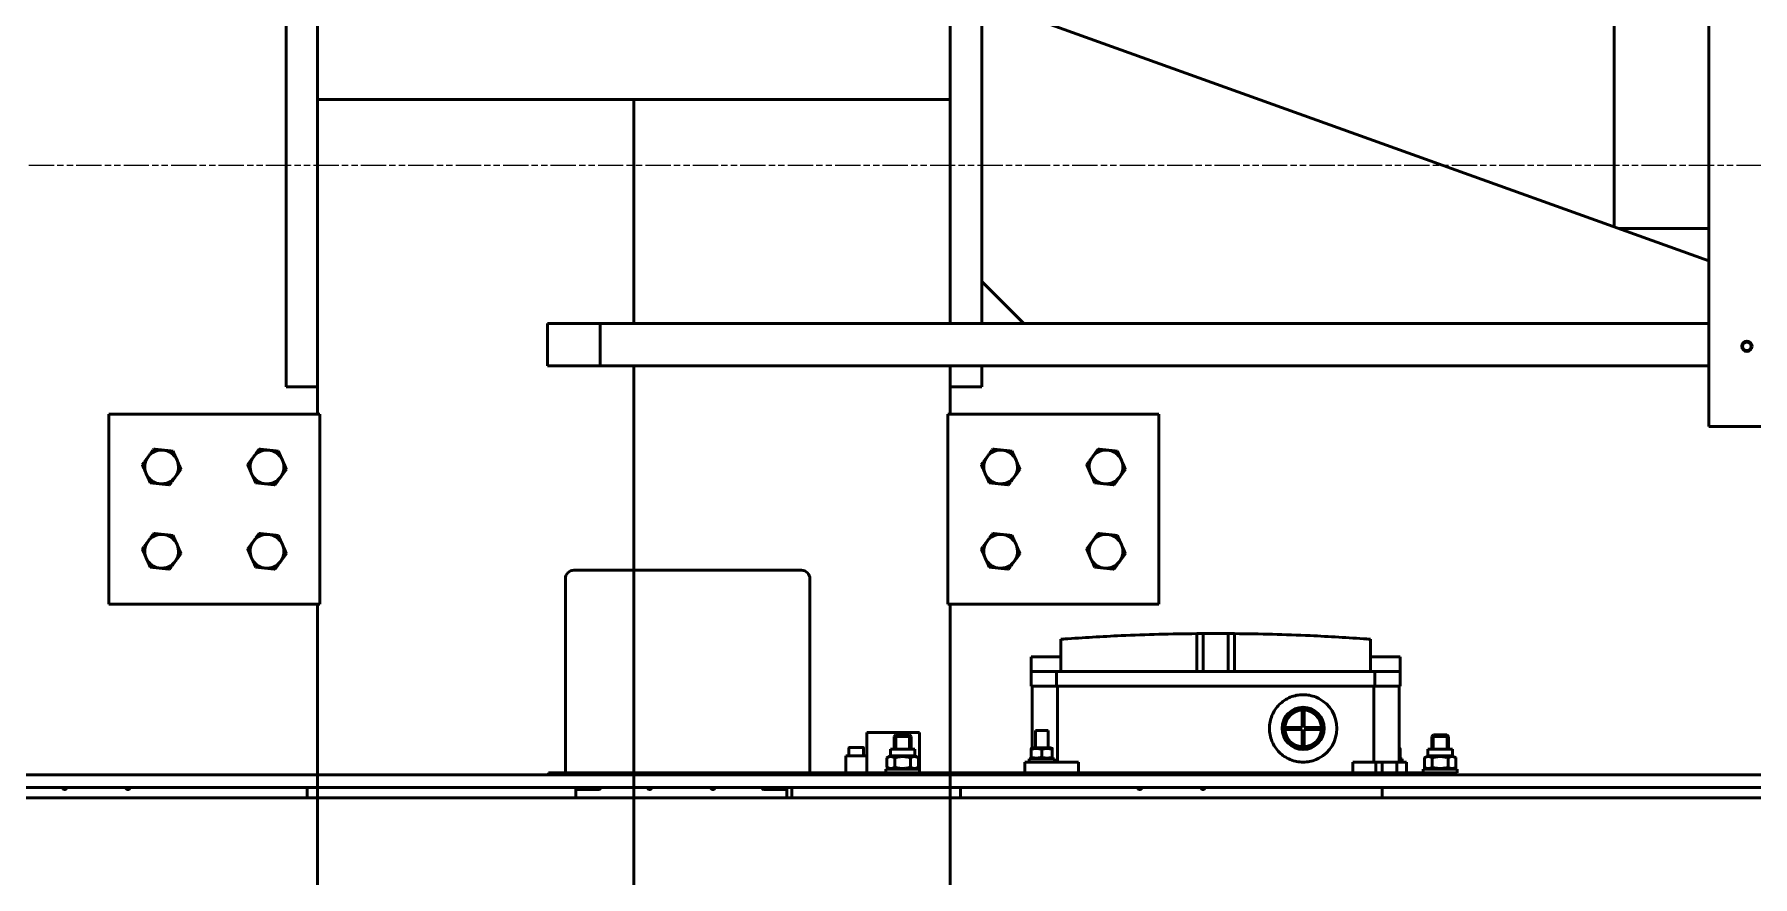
# Model space of a CAD drawing. Header units: metres. Extents: x -9802 to 773, y -8579 to 5125.
# Drawn here: x -4016.6 to -3935.1, y -1291.4 to -1251.5 of the extents above; entities that cross this region are included whole.
import ezdxf

# ---------------------------------------------------------------- set-up
doc = ezdxf.new("R2010")
doc.units = ezdxf.units.M
doc.header["$MEASUREMENT"] = 0
doc.linetypes.add('AM_ISO09W050', pattern=[22.5, 12, -1.5, 3, -1.5, 3, -1.5])
doc.layers.get('0').update_dxf_attribs({"color": 30, "lineweight": 0})
for name, color, linetype, lineweight in [('SSN_Lift-AM_0', 7, 'Continuous', 50), ('SSN_PBC-AM_0', 5, 'Continuous', 50), ('SSN_PBC-AM_11', 9, 'AM_ISO09W050', 18)]:
    doc.layers.add(name, color=color, linetype=linetype, lineweight=lineweight)

# ---------------------------------------------------------------- blocks, each defined once
blk = doc.blocks.new('Lift_20-024-10000')
at = {"layer": 'SSN_Lift-AM_0'}
for p, q in [((-427.5, 685.54), (-427.5, 1013.3)), ((-1102.5, 960), (-1102.5, 830.08)), ((-1087.5, 830.08), (-1087.5, 960)), ((-787.5, 960), (-787.5, 830.08)), ((-772.5, 830.08), (-772.5, 960)), ((-472.5, 775.24), (-472.5, 951.04)), ((-762.5, 875), (-427.5, 754.74)), ((-1102.5, 830.08), (-1102.5, 795)), ((-787.5, 831.29), (-1087.5, 831.29)), ((-1087.5, 795), (-1087.5, 830.08)), ((-937.5, 831.29), (-937.5, 725)), ((-937.5, 725), (-937.5, 831.29)), ((-787.5, 830.08), (-787.5, 795)), ((-772.5, 795), (-772.5, 830.08)), ((-1102.5, 795), (-1102.5, 710)), ((-1087.5, 710), (-1087.5, 795)), ((-787.5, 795), (-787.5, 725)), ((-772.5, 725), (-772.5, 795)), ((-472.5, 775.24), (-472.5, 770.9)), ((-427.5, 770.14), (-470.38, 770.14)), ((-752.5, 725), (-772.5, 745)), ((-953.5, 725), (-978.5, 725)), ((-978.5, 725), (-978.5, 705)), ((-953.5, 705), (-953.5, 725)), ((-427.5, 725), (-953.5, 725)), ((-1102.5, 695), (-1102.5, 710)), ((-1087.5, 710), (-1087.5, 695)), ((-978.5, 705), (-953.5, 705)), ((-427.5, 705), (-953.5, 705)), ((-937.5, 705), (-937.5, -692)), ((-937.5, -692), (-937.5, 705)), ((-787.5, 695), (-787.5, 705)), ((-772.5, 705), (-772.5, 695)), ((-1102.5, 695), (-1087.5, 695)), ((-1087.5, 682), (-1087.5, 695)), ((-787.5, 695), (-787.5, 682)), ((-787.5, 695), (-772.5, 695)), ((-427.5, 685.54), (-427.5, 676.24)), ((-1186.5, 592), (-1186.5, 682)), ((-1186.5, 682), (-1086.5, 682)), ((-1086.5, 682), (-1086.5, 592)), ((-788.5, 592), (-788.5, 682)), ((-788.5, 682), (-688.5, 682)), ((-688.5, 682), (-688.5, 592)), ((-97.5, 676.24), (-427.5, 676.24)), ((-1086.5, 592), (-1186.5, 592)), ((-1087.5, -592), (-1087.5, 592)), ((-688.5, 592), (-788.5, 592)), ((-787.5, 592), (-787.5, -592))]:
    blk.add_line(p, q, dxfattribs=at)
for radius in [2.46, 2.01]:
    blk.add_circle((-409.5, 714.24), radius, dxfattribs=at)
for centre, start, end in [((-1161.5, 657), 143.93265, 203.93265), ((-1161.5, 657), 83.93265, 143.93265), ((-1161.5, 657), 23.93265, 83.93265), ((-1161.5, 657), 323.93265, 23.93265), ((-1111.5, 657), 143.93265, 203.93265), ((-1111.5, 657), 83.93265, 143.93265), ((-1111.5, 657), 23.93265, 83.93265), ((-1111.5, 657), 323.93265, 23.93265), ((-763.5, 657), 143.93265, 203.93265), ((-763.5, 657), 83.93265, 143.93265), ((-763.5, 657), 23.93265, 83.93265), ((-763.5, 657), 323.93265, 23.93265), ((-713.5, 657), 143.93265, 203.93265), ((-713.5, 657), 83.93265, 143.93265), ((-713.5, 657), 23.93265, 83.93265), ((-713.5, 657), 323.93265, 23.93265), ((-1161.5, 657), 203.93265, 263.93265), ((-1161.5, 657), 263.93265, 323.93265), ((-1111.5, 657), 203.93265, 263.93265), ((-1111.5, 657), 263.93265, 323.93265), ((-763.5, 657), 203.93265, 263.93265), ((-763.5, 657), 263.93265, 323.93265), ((-713.5, 657), 203.93265, 263.93265), ((-713.5, 657), 263.93265, 323.93265), ((-1161.5, 617), 143.93265, 203.93265), ((-1161.5, 617), 83.93265, 143.93265), ((-1161.5, 617), 23.93265, 83.93265), ((-1161.5, 617), 323.93265, 23.93265), ((-1111.5, 617), 143.93265, 203.93265), ((-1111.5, 617), 83.93265, 143.93265), ((-1111.5, 617), 23.93265, 83.93265), ((-1111.5, 617), 323.93265, 23.93265), ((-763.5, 617), 143.93265, 203.93265), ((-763.5, 617), 83.93265, 143.93265), ((-763.5, 617), 23.93265, 83.93265), ((-763.5, 617), 323.93265, 23.93265), ((-713.5, 617), 143.93265, 203.93265), ((-713.5, 617), 83.93265, 143.93265), ((-713.5, 617), 23.93265, 83.93265), ((-713.5, 617), 323.93265, 23.93265), ((-1161.5, 617), 203.93265, 263.93265), ((-1161.5, 617), 263.93265, 323.93265), ((-1111.5, 617), 203.93265, 263.93265), ((-1111.5, 617), 263.93265, 323.93265), ((-763.5, 617), 203.93265, 263.93265), ((-763.5, 617), 263.93265, 323.93265), ((-713.5, 617), 203.93265, 263.93265), ((-713.5, 617), 263.93265, 323.93265)]:
    blk.add_arc(centre, 8, start, end, dxfattribs=at)
for points in [[(-1170.69, 657.98), (-1169.23, 659.98), (-1167.97, 661.71)], [(-1167.97, 661.71), (-1166.7, 663.44), (-1165.25, 665.44)], [(-1165.25, 665.44), (-1162.79, 665.18), (-1160.65, 664.96)], [(-1160.65, 664.96), (-1158.52, 664.73), (-1156.06, 664.47)], [(-1156.06, 664.47), (-1155.06, 662.2), (-1154.19, 660.25)], [(-1154.19, 660.25), (-1153.32, 658.29), (-1152.31, 656.02)], [(-1120.69, 657.98), (-1119.23, 659.98), (-1117.97, 661.71)], [(-1117.97, 661.71), (-1116.7, 663.44), (-1115.25, 665.44)], [(-1115.25, 665.44), (-1112.79, 665.18), (-1110.65, 664.96)], [(-1110.65, 664.96), (-1108.52, 664.73), (-1106.06, 664.47)], [(-1106.06, 664.47), (-1105.06, 662.2), (-1104.19, 660.25)], [(-1104.19, 660.25), (-1103.32, 658.29), (-1102.31, 656.02)], [(-772.69, 657.98), (-771.23, 659.98), (-769.97, 661.71)], [(-769.97, 661.71), (-768.7, 663.44), (-767.25, 665.44)], [(-767.25, 665.44), (-764.79, 665.18), (-762.65, 664.96)], [(-762.65, 664.96), (-760.52, 664.73), (-758.06, 664.47)], [(-758.06, 664.47), (-757.06, 662.2), (-756.19, 660.25)], [(-756.19, 660.25), (-755.32, 658.29), (-754.31, 656.02)], [(-722.69, 657.98), (-721.23, 659.98), (-719.97, 661.71)], [(-719.97, 661.71), (-718.7, 663.44), (-717.25, 665.44)], [(-717.25, 665.44), (-714.79, 665.18), (-712.65, 664.96)], [(-712.65, 664.96), (-710.52, 664.73), (-708.06, 664.47)], [(-708.06, 664.47), (-707.06, 662.2), (-706.19, 660.25)], [(-706.19, 660.25), (-705.32, 658.29), (-704.31, 656.02)], [(-1168.81, 653.75), (-1169.68, 655.71), (-1170.69, 657.98)], [(-1166.94, 649.53), (-1167.94, 651.8), (-1168.81, 653.75)], [(-1155.03, 652.29), (-1156.3, 650.56), (-1157.75, 648.56)], [(-1152.31, 656.02), (-1153.77, 654.02), (-1155.03, 652.29)], [(-1118.81, 653.75), (-1119.68, 655.71), (-1120.69, 657.98)], [(-1116.94, 649.53), (-1117.94, 651.8), (-1118.81, 653.75)], [(-1105.03, 652.29), (-1106.3, 650.56), (-1107.75, 648.56)], [(-1102.31, 656.02), (-1103.77, 654.02), (-1105.03, 652.29)], [(-770.81, 653.75), (-771.68, 655.71), (-772.69, 657.98)], [(-768.94, 649.53), (-769.94, 651.8), (-770.81, 653.75)], [(-757.03, 652.29), (-758.3, 650.56), (-759.75, 648.56)], [(-754.31, 656.02), (-755.77, 654.02), (-757.03, 652.29)], [(-720.81, 653.75), (-721.68, 655.71), (-722.69, 657.98)], [(-718.94, 649.53), (-719.94, 651.8), (-720.81, 653.75)], [(-707.03, 652.29), (-708.3, 650.56), (-709.75, 648.56)], [(-704.31, 656.02), (-705.77, 654.02), (-707.03, 652.29)], [(-1162.35, 649.04), (-1164.48, 649.27), (-1166.94, 649.53)], [(-1157.75, 648.56), (-1160.21, 648.82), (-1162.35, 649.04)], [(-1112.35, 649.04), (-1114.48, 649.27), (-1116.94, 649.53)], [(-1107.75, 648.56), (-1110.21, 648.82), (-1112.35, 649.04)], [(-764.35, 649.04), (-766.48, 649.27), (-768.94, 649.53)], [(-759.75, 648.56), (-762.21, 648.82), (-764.35, 649.04)], [(-714.35, 649.04), (-716.48, 649.27), (-718.94, 649.53)], [(-709.75, 648.56), (-712.21, 648.82), (-714.35, 649.04)], [(-1170.69, 617.98), (-1169.23, 619.98), (-1167.97, 621.71)], [(-1167.97, 621.71), (-1166.7, 623.44), (-1165.25, 625.44)], [(-1165.25, 625.44), (-1162.79, 625.18), (-1160.65, 624.96)], [(-1160.65, 624.96), (-1158.52, 624.73), (-1156.06, 624.47)], [(-1156.06, 624.47), (-1155.06, 622.2), (-1154.19, 620.25)], [(-1154.19, 620.25), (-1153.32, 618.29), (-1152.31, 616.02)], [(-1120.69, 617.98), (-1119.23, 619.98), (-1117.97, 621.71)], [(-1117.97, 621.71), (-1116.7, 623.44), (-1115.25, 625.44)], [(-1115.25, 625.44), (-1112.79, 625.18), (-1110.65, 624.96)], [(-1110.65, 624.96), (-1108.52, 624.73), (-1106.06, 624.47)], [(-1106.06, 624.47), (-1105.06, 622.2), (-1104.19, 620.25)], [(-1104.19, 620.25), (-1103.32, 618.29), (-1102.31, 616.02)], [(-772.69, 617.98), (-771.23, 619.98), (-769.97, 621.71)], [(-769.97, 621.71), (-768.7, 623.44), (-767.25, 625.44)], [(-767.25, 625.44), (-764.79, 625.18), (-762.65, 624.96)], [(-762.65, 624.96), (-760.52, 624.73), (-758.06, 624.47)], [(-758.06, 624.47), (-757.06, 622.2), (-756.19, 620.25)], [(-756.19, 620.25), (-755.32, 618.29), (-754.31, 616.02)], [(-722.69, 617.98), (-721.23, 619.98), (-719.97, 621.71)], [(-719.97, 621.71), (-718.7, 623.44), (-717.25, 625.44)], [(-717.25, 625.44), (-714.79, 625.18), (-712.65, 624.96)], [(-712.65, 624.96), (-710.52, 624.73), (-708.06, 624.47)], [(-708.06, 624.47), (-707.06, 622.2), (-706.19, 620.25)], [(-706.19, 620.25), (-705.32, 618.29), (-704.31, 616.02)], [(-1168.81, 613.75), (-1169.68, 615.71), (-1170.69, 617.98)], [(-1166.94, 609.53), (-1167.94, 611.8), (-1168.81, 613.75)], [(-1155.03, 612.29), (-1156.3, 610.56), (-1157.75, 608.56)], [(-1152.31, 616.02), (-1153.77, 614.02), (-1155.03, 612.29)], [(-1118.81, 613.75), (-1119.68, 615.71), (-1120.69, 617.98)], [(-1116.94, 609.53), (-1117.94, 611.8), (-1118.81, 613.75)], [(-1105.03, 612.29), (-1106.3, 610.56), (-1107.75, 608.56)], [(-1102.31, 616.02), (-1103.77, 614.02), (-1105.03, 612.29)], [(-770.81, 613.75), (-771.68, 615.71), (-772.69, 617.98)], [(-768.94, 609.53), (-769.94, 611.8), (-770.81, 613.75)], [(-757.03, 612.29), (-758.3, 610.56), (-759.75, 608.56)], [(-754.31, 616.02), (-755.77, 614.02), (-757.03, 612.29)], [(-720.81, 613.75), (-721.68, 615.71), (-722.69, 617.98)], [(-718.94, 609.53), (-719.94, 611.8), (-720.81, 613.75)], [(-707.03, 612.29), (-708.3, 610.56), (-709.75, 608.56)], [(-704.31, 616.02), (-705.77, 614.02), (-707.03, 612.29)], [(-1162.35, 609.04), (-1164.48, 609.27), (-1166.94, 609.53)], [(-1157.75, 608.56), (-1160.21, 608.82), (-1162.35, 609.04)], [(-1112.35, 609.04), (-1114.48, 609.27), (-1116.94, 609.53)], [(-1107.75, 608.56), (-1110.21, 608.82), (-1112.35, 609.04)], [(-764.35, 609.04), (-766.48, 609.27), (-768.94, 609.53)], [(-759.75, 608.56), (-762.21, 608.82), (-764.35, 609.04)], [(-714.35, 609.04), (-716.48, 609.27), (-718.94, 609.53)], [(-709.75, 608.56), (-712.21, 608.82), (-714.35, 609.04)]]:
    blk.add_rational_spline(points, [1, 1.0379548493, 1], degree=2, dxfattribs=at)
blk = doc.blocks.new('Lift mit KG 3.200')
at = {"layer": 'SSN_PBC-AM_0'}
for p, q in [((66294.31, 61070.01), (66294.31, 61159.61)), ((66298.31, 61163.61), (66406.31, 61163.61)), ((66410.31, 61159.61), (66410.31, 61070.01)), ((66593.81, 61115.61), (66593.81, 61133.57)), ((66596.81, 61115.61), (66596.81, 61133.59)), ((66608.81, 61115.61), (66608.81, 61133.59)), ((66611.81, 61133.57), (66611.81, 61115.61)), ((66529.31, 61115.61), (66529.31, 61130.91)), ((66676.31, 61115.61), (66676.31, 61130.91)), ((66515.29, 61115.61), (66515.29, 61122.61)), ((66529.31, 61122.61), (66515.29, 61122.61)), ((66676.31, 61122.61), (66690.34, 61122.61)), ((66690.34, 61122.61), (66690.34, 61115.61)), ((66515.29, 61115.61), (66518.31, 61115.61)), ((66515.29, 61108.61), (66515.29, 61115.61)), ((66524.35, 61115.61), (66518.31, 61115.61)), ((66527.36, 61115.61), (66524.35, 61115.61)), ((66527.36, 61115.61), (66529.13, 61115.61)), ((66527.36, 61108.61), (66527.36, 61115.61)), ((66529.13, 61115.61), (66676.5, 61115.61)), ((66676.5, 61115.61), (66678.26, 61115.61)), ((66681.28, 61115.61), (66678.26, 61115.61)), ((66678.26, 61108.61), (66678.26, 61115.61)), ((66687.32, 61115.61), (66681.28, 61115.61)), ((66687.32, 61115.61), (66690.34, 61115.61)), ((66690.34, 61108.61), (66690.34, 61115.61)), ((66518.31, 61108.61), (66515.29, 61108.61)), ((66515.81, 61079.38), (66515.81, 61108.61)), ((66518.31, 61108.61), (66524.35, 61108.61)), ((66524.35, 61108.61), (66527.36, 61108.61)), ((66529.13, 61108.61), (66527.36, 61108.61)), ((66527.81, 61072.61), (66527.81, 61108.61)), ((66676.5, 61108.61), (66529.13, 61108.61)), ((66678.26, 61108.61), (66676.5, 61108.61)), ((66677.81, 61072.61), (66677.81, 61108.61)), ((66678.26, 61108.61), (66681.28, 61108.61)), ((66681.28, 61108.61), (66687.32, 61108.61)), ((66690.34, 61108.61), (66687.32, 61108.61)), ((66689.81, 61072.61), (66689.81, 61108.61)), ((66643.81, 61089.11), (66643.81, 61097.27)), ((66644.81, 61097.27), (66644.81, 61089.11)), ((66462.31, 61086.61), (66437.31, 61086.61)), ((66437.31, 61067.61), (66437.31, 61086.61)), ((66451.08, 61085.61), (66450.31, 61084.84)), ((66458.31, 61084.84), (66450.31, 61084.84)), ((66450.31, 61078.71), (66450.31, 61084.84)), ((66451.06, 61085.59), (66451.06, 61078.71)), ((66451.08, 61085.61), (66457.55, 61085.61)), ((66457.55, 61085.61), (66458.31, 61084.84)), ((66457.57, 61078.71), (66457.57, 61085.59)), ((66458.31, 61078.71), (66458.31, 61084.84)), ((66462.31, 61069.21), (66462.31, 61086.61)), ((66517.31, 61087.61), (66523.31, 61087.61)), ((66517.31, 61079.41), (66517.31, 61087.61)), ((66523.31, 61079.41), (66523.31, 61087.61)), ((66635.65, 61089.11), (66643.81, 61089.11)), ((66643.81, 61088.11), (66635.65, 61088.11)), ((66643.81, 61079.95), (66643.81, 61088.11)), ((66644.81, 61089.11), (66652.98, 61089.11)), ((66644.81, 61088.11), (66644.81, 61079.95)), ((66652.98, 61088.11), (66644.81, 61088.11)), ((66706.08, 61085.61), (66705.31, 61084.84)), ((66713.31, 61084.84), (66705.31, 61084.84)), ((66705.31, 61078.71), (66705.31, 61084.84)), ((66706.06, 61085.59), (66706.06, 61078.71)), ((66706.08, 61085.61), (66712.55, 61085.61)), ((66712.55, 61085.61), (66713.31, 61084.84)), ((66712.57, 61078.71), (66712.57, 61085.59)), ((66713.31, 61078.71), (66713.31, 61084.84)), ((66428.81, 61079.21), (66428.81, 61075.61)), ((66429.21, 61079.61), (66435.41, 61079.61)), ((66435.81, 61079.21), (66435.81, 61075.61)), ((66448.5, 61078.71), (66460.13, 61078.71)), ((66448.5, 61075.65), (66448.5, 61078.71)), ((66460.13, 61075.65), (66460.13, 61078.71)), ((66515.86, 61079.41), (66515.31, 61079.09)), ((66515.31, 61078.65), (66515.31, 61074.97)), ((66524.76, 61079.41), (66515.86, 61079.41)), ((66520.31, 61078.65), (66520.31, 61074.97)), ((66524.76, 61079.41), (66525.31, 61079.09)), ((66525.31, 61078.65), (66525.31, 61074.97)), ((66689.81, 61079.38), (66690.31, 61079.09)), ((66690.31, 61078.65), (66690.31, 61074.97)), ((66703.5, 61078.71), (66715.13, 61078.71)), ((66703.5, 61075.65), (66703.5, 61078.71)), ((66715.13, 61075.65), (66715.13, 61078.71)), ((66294.31, 61070.01), (66294.31, 61067.61)), ((66410.31, 61067.61), (66410.31, 61070.01)), ((66437.31, 61075.61), (66427.31, 61075.61)), ((66427.31, 61067.61), (66427.31, 61075.61)), ((66446.31, 61069.21), (66462.31, 61069.21)), ((66446.31, 61067.61), (66446.31, 61069.21)), ((66448.5, 61075.65), (66446.81, 61074.67)), ((66446.81, 61070.19), (66446.81, 61074.67)), ((66448.5, 61069.21), (66446.81, 61070.19)), ((66448.5, 61075.65), (66460.13, 61075.65)), ((66450.56, 61070.19), (66450.56, 61074.67)), ((66458.07, 61070.19), (66458.07, 61074.67)), ((66460.13, 61075.65), (66461.82, 61074.67)), ((66460.13, 61069.21), (66461.82, 61070.19)), ((66461.82, 61070.19), (66461.82, 61074.67)), ((66462.31, 61067.61), (66462.31, 61069.21)), ((66512.31, 61072.61), (66515.31, 61072.61)), ((66512.31, 61067.61), (66512.31, 61072.61)), ((66514.31, 61074.21), (66526.31, 61074.21)), ((66514.31, 61072.61), (66514.31, 61074.21)), ((66515.86, 61074.21), (66515.31, 61074.53)), ((66532.67, 61072.61), (66515.31, 61072.61)), ((66515.81, 61074.21), (66515.81, 61074.24)), ((66524.76, 61074.21), (66525.31, 61074.53)), ((66526.31, 61072.61), (66526.31, 61074.21)), ((66532.67, 61072.61), (66534.2, 61072.61)), ((66537.82, 61072.61), (66534.2, 61072.61)), ((66537.82, 61072.61), (66537.82, 61067.61)), ((66667.81, 61067.61), (66667.81, 61072.61)), ((66671.43, 61072.61), (66667.81, 61072.61)), ((66671.43, 61072.61), (66672.96, 61072.61)), ((66678.81, 61072.61), (66672.96, 61072.61)), ((66681.81, 61072.61), (66678.81, 61072.61)), ((66678.81, 61067.61), (66678.81, 61072.61)), ((66688.81, 61072.61), (66681.81, 61072.61)), ((66681.81, 61067.61), (66681.81, 61072.61)), ((66690.31, 61072.61), (66688.81, 61072.61)), ((66688.81, 61067.61), (66688.81, 61072.61)), ((66689.81, 61074.24), (66690.31, 61074.53)), ((66689.81, 61074.21), (66691.31, 61074.21)), ((66690.31, 61072.61), (66693.31, 61072.61)), ((66691.31, 61072.61), (66691.31, 61074.21)), ((66693.31, 61067.61), (66693.31, 61072.61)), ((66701.31, 61069.21), (66717.31, 61069.21)), ((66701.31, 61067.61), (66701.31, 61069.21)), ((66703.5, 61075.65), (66701.81, 61074.67)), ((66701.81, 61070.19), (66701.81, 61074.67)), ((66703.5, 61069.21), (66701.81, 61070.19)), ((66703.5, 61075.65), (66715.13, 61075.65)), ((66705.56, 61070.19), (66705.56, 61074.67)), ((66713.07, 61070.19), (66713.07, 61074.67)), ((66715.13, 61075.65), (66716.82, 61074.67)), ((66715.13, 61069.21), (66716.82, 61070.19)), ((66716.82, 61070.19), (66716.82, 61074.67)), ((66717.31, 61067.61), (66717.31, 61069.21)), ((65702.31, 61066.61), (67061.31, 61066.61)), ((65702.31, 61060.61), (67061.31, 61060.61)), ((66171.81, 61060.61), (66171.81, 61055.61)), ((66716.31, 61067.61), (66286.31, 61067.61)), ((66286.31, 61066.61), (66286.31, 61067.61)), ((66299.31, 61060.11), (66299.31, 61060.61)), ((66299.31, 61059.61), (66299.31, 61060.11)), ((66304.31, 61060.11), (66304.31, 61060.61)), ((66304.31, 61059.61), (66304.31, 61060.11)), ((66310.81, 61060.61), (66310.81, 61060.11)), ((66387.81, 61060.11), (66387.81, 61060.61)), ((66394.31, 61060.61), (66394.31, 61060.11)), ((66394.31, 61060.11), (66394.31, 61059.61)), ((66399.31, 61060.61), (66399.31, 61060.11)), ((66399.31, 61060.11), (66399.31, 61059.61)), ((66401.81, 61060.61), (66401.81, 61055.61)), ((66481.81, 61055.61), (66481.81, 61060.61)), ((66681.81, 61060.61), (66681.81, 61055.61)), ((66716.31, 61067.61), (66717.31, 61067.61)), ((66716.31, 61066.61), (66716.31, 61067.61)), ((68786.31, 61055.61), (65742.31, 61055.61)), ((66299.31, 61059.61), (66308.61, 61059.61)), ((66299.31, 61055.61), (66299.31, 61059.61)), ((66310.31, 61059.61), (66308.61, 61059.61)), ((66390.01, 61059.61), (66388.31, 61059.61)), ((66390.01, 61059.61), (66399.31, 61059.61)), ((66399.31, 61059.61), (66399.31, 61055.61))]:
    blk.add_line(p, q, dxfattribs=at)
blk.add_circle((66644.31, 61088.61), 10, dxfattribs=at)
for centre, radius, start, end in [((66298.31, 61159.61), 4, 90, 180), ((66406.31, 61159.61), 4, 0, 90), ((66602.81, 60133.61), 1000, 90.40107, 90.51567), ((66602.81, 60133.61), 1000, 89.48433, 89.59893), ((66644.31, 61088.61), 16, 297.82915, 62.17085), ((66644.31, 61088.61), 9.75, 92.93953, 177.06047), ((66644.31, 61088.61), 8.68, 93.30313, 176.69687), ((66644.31, 61088.61), 9.75, 2.93953, 87.06047), ((66644.31, 61088.61), 8.68, 3.30313, 86.69687), ((66644.31, 61088.61), 9.75, 182.93953, 267.06047), ((66644.31, 61088.61), 8.68, 183.30313, 266.69687), ((66644.31, 61088.61), 8.68, 273.30313, 356.69687), ((66644.31, 61088.61), 9.75, 272.93953, 357.06047), ((66429.21, 61079.21), 0.4, 90, 180), ((66435.41, 61079.21), 0.4, 0, 90), ((66056.81, 61060.61), 1, 180, 0), ((66086.81, 61060.61), 1, 180, 0), ((66310.31, 61060.11), 0.5, 270, 0), ((66334.31, 61060.61), 1, 180, 0), ((66364.31, 61060.61), 1, 180, 0), ((66388.31, 61060.11), 0.5, 180, 270), ((66566.81, 61060.61), 1, 180, 0), ((66596.81, 61060.61), 1, 180, 0)]:
    blk.add_arc(centre, radius, start, end, dxfattribs=at)
for points, knots in [([(66593.81, 61133.57), (66581.83, 61133.46), (66569.86, 61133.14), (66548.93, 61132.2), (66539.95, 61131.67), (66531.03, 61131.03)], [17.623001, 17.623001, 17.623001, 17.623001, 20.978731, 20.978731, 23.523987, 23.523987, 23.523987, 23.523987]), ([(66595.81, 61133.59), (66595.94, 61133.59), (66596.07, 61133.59), (66596.32, 61133.59), (66596.43, 61133.59), (66596.61, 61133.59), (66596.69, 61133.59), (66596.79, 61133.59), (66596.81, 61133.59), (66596.81, 61133.59)], [-0.1506763, -0.1506763, -0.1506763, -0.1506763, -0.1130068, -0.1130068, -0.0753372, -0.0753372, -0.0376686, -0.0376686, 0, 0, 0, 0]), ([(66596.81, 61133.59), (66596.81, 61133.59), (66596.96, 61133.59), (66597.58, 61133.6), (66598.04, 61133.6), (66599.1, 61133.6), (66599.78, 61133.61), (66601.26, 61133.61), (66602.06, 61133.61), (66603.57, 61133.61), (66604.37, 61133.61), (66605.85, 61133.61), (66606.52, 61133.6), (66607.59, 61133.6), (66608.05, 61133.6), (66608.66, 61133.59), (66608.81, 61133.59), (66608.81, 61133.59)], [-1.808101, -1.808101, -1.808101, -1.808101, -1.582088, -1.582088, -1.356076, -1.356076, -1.130063, -1.130063, -0.90405, -0.90405, -0.678038, -0.678038, -0.452025, -0.452025, -0.226013, -0.226013, 0, 0, 0, 0]), ([(66608.81, 61133.59), (66608.81, 61133.59), (66608.84, 61133.59), (66608.94, 61133.59), (66609.02, 61133.59), (66609.19, 61133.59), (66609.31, 61133.59), (66609.55, 61133.59), (66609.69, 61133.59), (66609.81, 61133.59)], [0.3013531, 0.3013531, 0.3013531, 0.3013531, 0.3390217, 0.3390217, 0.3766903, 0.3766903, 0.4143598, 0.4143598, 0.4520294, 0.4520294, 0.4520294, 0.4520294]), ([(66674.59, 61131.03), (66665.68, 61131.67), (66656.69, 61132.2), (66635.77, 61133.14), (66623.8, 61133.46), (66611.81, 61133.57)], [10.041981, 10.041981, 10.041981, 10.041981, 12.587239, 12.587239, 15.942969, 15.942969, 15.942969, 15.942969]), ([(66531.03, 61131.03), (66530.86, 61131.02), (66530.69, 61131.01), (66530.28, 61130.98), (66530.06, 61130.96), (66529.71, 61130.94), (66529.56, 61130.92), (66529.36, 61130.91), (66529.31, 61130.91), (66529.31, 61130.91)], [0.3192735, 0.3192735, 0.3192735, 0.3192735, 0.3697268, 0.3697268, 0.443761, 0.443761, 0.517582, 0.517582, 0.5914031, 0.5914031, 0.5914031, 0.5914031]), ([(66676.31, 61130.91), (66676.31, 61130.91), (66676.26, 61130.91), (66676.06, 61130.92), (66675.91, 61130.94), (66675.57, 61130.96), (66675.34, 61130.98), (66674.94, 61131.01), (66674.76, 61131.02), (66674.59, 61131.03)], [0, 0, 0, 0, 0.073821, 0.073821, 0.147642, 0.147642, 0.2216762, 0.2216762, 0.272127, 0.272127, 0.272127, 0.272127]), ([(66651.78, 61074.46), (66651.35, 61074.23), (66650.9, 61074.02), (66649.45, 61073.42), (66648.43, 61073.11), (66646.36, 61072.71), (66645.32, 61072.61), (66643.31, 61072.61), (66642.27, 61072.71), (66640.2, 61073.11), (66639.18, 61073.42), (66637.2, 61074.24), (66636.26, 61074.75), (66634.51, 61075.92), (66633.71, 61076.59), (66632.29, 61078.01), (66631.62, 61078.81), (66630.45, 61080.56), (66629.94, 61081.5), (66629.12, 61083.47), (66628.81, 61084.5), (66628.41, 61086.57), (66628.31, 61087.61), (66628.31, 61088.61), (66628.31, 61089.61), (66628.41, 61090.65), (66628.81, 61092.72), (66629.12, 61093.75), (66629.94, 61095.72), (66630.45, 61096.66), (66631.62, 61098.41), (66632.29, 61099.21), (66633.71, 61100.63), (66634.51, 61101.3), (66636.26, 61102.48), (66637.2, 61102.98), (66639.18, 61103.8), (66640.2, 61104.11), (66642.27, 61104.51), (66643.31, 61104.61), (66645.32, 61104.61), (66646.36, 61104.51), (66648.43, 61104.11), (66649.45, 61103.8), (66650.9, 61103.2), (66651.35, 61102.99), (66651.78, 61102.76)], [-3.157691, -3.157691, -3.157691, -3.157691, -3.017539, -3.017539, -2.715197, -2.715197, -2.412854, -2.412854, -2.110946, -2.110946, -1.809038, -1.809038, -1.50713, -1.50713, -1.205222, -1.205222, -0.903916, -0.903916, -0.602611, -0.602611, -0.301305, -0.301305, 0, 0, 0, 0.301305, 0.301305, 0.602611, 0.602611, 0.903916, 0.903916, 1.205222, 1.205222, 1.50713, 1.50713, 1.809038, 1.809038, 2.110946, 2.110946, 2.412854, 2.412854, 2.715197, 2.715197, 3.017539, 3.017539, 3.157691, 3.157691, 3.157691, 3.157691])]:
    blk.add_open_spline(points, degree=3, knots=knots, dxfattribs=at)
for points, weights in [([(66643.81, 61097.27), (66643.81, 61097.78), (66643.81, 61098.35)], [1, 1.00170221018, 1]), ([(66644.81, 61098.35), (66644.81, 61097.78), (66644.81, 61097.27)], [1, 1.00170221018, 1]), ([(66634.58, 61089.11), (66635.14, 61089.11), (66635.65, 61089.11)], [1, 1.0017022102, 1]), ([(66635.65, 61088.11), (66635.14, 61088.11), (66634.58, 61088.11)], [1, 1.00170221018, 1]), ([(66652.98, 61089.11), (66653.48, 61089.11), (66654.05, 61089.11)], [1, 1.0017022103, 1]), ([(66654.05, 61088.11), (66653.48, 61088.11), (66652.98, 61088.11)], [1, 1.00170221045, 1]), ([(66515.31, 61078.65), (66515.31, 61079.09), (66515.31, 61079.09)], [1, 1.07735026919, 1.07735026919]), ([(66520.31, 61078.65), (66517.81, 61079.48), (66515.31, 61078.65)], [1, 1.15470053838, 1]), ([(66525.31, 61078.65), (66522.81, 61079.48), (66520.31, 61078.65)], [1, 1.15470053838, 1]), ([(66525.31, 61079.09), (66525.31, 61079.09), (66525.31, 61078.65)], [1.07735026919, 1.07735026919, 1]), ([(66643.81, 61078.87), (66643.81, 61079.44), (66643.81, 61079.95)], [1, 1.00170221018, 1]), ([(66644.81, 61079.95), (66644.81, 61079.44), (66644.81, 61078.87)], [1, 1.00170221018, 1]), ([(66690.31, 61078.65), (66690.06, 61078.73), (66689.81, 61078.8)], [1, 1.01390395077, 1.02530862327]), ([(66690.31, 61079.09), (66690.31, 61079.09), (66690.31, 61078.65)], [1.07735026919, 1.07735026919, 1]), ([(66450.56, 61074.67), (66448.68, 61075.76), (66446.81, 61074.67)], [1, 1.15470053838, 1]), ([(66446.81, 61070.19), (66448.68, 61069.1), (66450.56, 61070.19)], [1, 1.15470053838, 1]), ([(66458.07, 61074.67), (66454.31, 61075.76), (66450.56, 61074.67)], [1, 1.15470053838, 1]), ([(66450.56, 61070.19), (66454.31, 61069.1), (66458.07, 61070.19)], [1, 1.15470053838, 1]), ([(66461.82, 61074.67), (66459.94, 61075.76), (66458.07, 61074.67)], [1, 1.15470053838, 1]), ([(66458.07, 61070.19), (66459.94, 61069.1), (66461.82, 61070.19)], [1, 1.15470053838, 1]), ([(66515.31, 61074.97), (66517.81, 61074.14), (66520.31, 61074.97)], [1, 1.15470053838, 1]), ([(66515.31, 61074.53), (66515.31, 61074.53), (66515.31, 61074.97)], [1.07735026919, 1.07735026919, 1]), ([(66520.31, 61074.97), (66522.81, 61074.14), (66525.31, 61074.97)], [1, 1.15470053838, 1]), ([(66525.31, 61074.97), (66525.31, 61074.53), (66525.31, 61074.53)], [1, 1.07735026919, 1.07735026919]), ([(66689.81, 61074.82), (66690.06, 61074.89), (66690.31, 61074.97)], [1.02530862327, 1.01390395077, 1]), ([(66690.31, 61074.97), (66690.31, 61074.53), (66690.31, 61074.53)], [1, 1.07735026919, 1.07735026919]), ([(66705.56, 61074.67), (66703.68, 61075.76), (66701.81, 61074.67)], [1, 1.15470053838, 1]), ([(66701.81, 61070.19), (66703.68, 61069.1), (66705.56, 61070.19)], [1, 1.15470053838, 1]), ([(66713.07, 61074.67), (66709.31, 61075.76), (66705.56, 61074.67)], [1, 1.15470053838, 1]), ([(66705.56, 61070.19), (66709.31, 61069.1), (66713.07, 61070.19)], [1, 1.15470053838, 1]), ([(66716.82, 61074.67), (66714.94, 61075.76), (66713.07, 61074.67)], [1, 1.15470053838, 1]), ([(66713.07, 61070.19), (66714.94, 61069.1), (66716.82, 61070.19)], [1, 1.15470053838, 1])]:
    blk.add_rational_spline(points, weights, degree=2, dxfattribs=at)
at = {"layer": 'SSN_PBC-AM_11'}
blk.add_line((68864.31, 61355.61), (65664.31, 61355.61), dxfattribs=at)
at = {"layer": 'SSN_Lift-AM_0'}
blk.add_blockref('Lift_20-024-10000', (67264.31, 60555.61), dxfattribs=at)
blk = doc.blocks.new('A$C4EFB1426')
blk.add_blockref('Lift mit KG 3.200', (-65305.19, -59357.45))

msp = doc.modelspace()

# ---------------------------------------------------------------- block references
at = {"xscale": 0.1, "yscale": 0.1, "zscale": 0.1}
msp.add_blockref('A$C4EFB1426', (-4090.347, -1457.513), dxfattribs=at)

doc.saveas('drawing.dxf')
